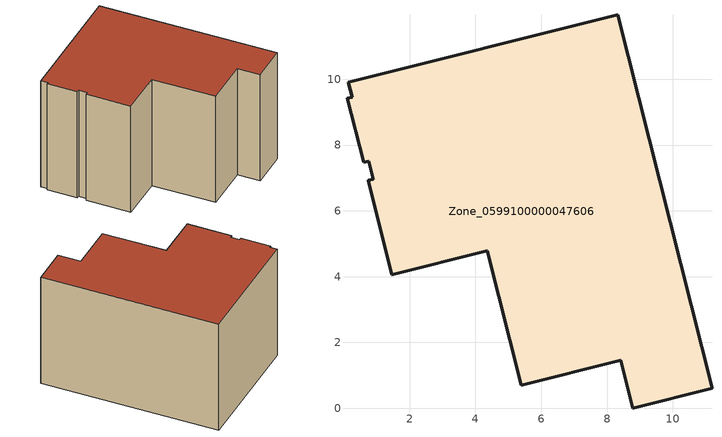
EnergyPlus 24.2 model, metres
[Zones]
Zone_0599100000047606
 floor ground (C_G): 0.76,7.51 0.6,7.47 0.12,9.41 0.25,9.45 0.13,9.9 8.32,11.96 11.19,0.61 8.78,0 8.41,1.46 5.39,0.7 4.36,4.79 1.46,4.06 0.74,6.93 0.9,6.96 z0
 wall outside (C_F): 11.19,0.61 8.32,11.96 0.13,9.9 0.25,9.45 0.12,9.41 0.6,7.47 0.76,7.51 0.9,6.96 0.74,6.93 1.46,4.06 4.36,4.79 5.39,0.7 8.41,1.46 8.78,0 11.19,0.61 z0:7.8
 roof outside (C_R): 0.74,6.93 1.46,4.06 4.36,4.79 5.39,0.7 8.41,1.46 8.78,0 11.19,0.61 8.32,11.96 0.13,9.9 0.25,9.45 0.12,9.41 0.6,7.47 0.76,7.51 0.9,6.96 z7.8
[BUILDING]
Pand.0599100000047606: North Axis=0; Terrain=City; Loads Convergence Tolerance Value=0.04; Temperature Convergence Tolerance Value=0.4; Solar Distribution=FullExterior; Maximum Number of Warmup Days=25; Minimum Number of Warmup Days=1
[Site:Location]
Rotterdam.The.Hague.AP_ZH_NLD Design_Conditions: Latitude=51.96; Longitude=4.45; Time Zone=1; Elevation=-4.5
[SITE:GROUNDTEMPERATURE:BUILDINGSURFACE]
18, 18, 18, 18, 18, 18, 18, 18, 18, 18, 18, 18
[MATERIAL] Thermal Absorptance=0.9; Solar Absorptance=0.7; Visible Absorptance=0.7
Name | Roughness | Thickness | Conductivity | Density | Specific Heat
G.TC.1975-1991 | MediumSmooth | 0.15 | 0.288461 | 540 | 1210
F.TC.1975-1991 | Rough | 0.3 | 0.230769 | 1920 | 840
R.TC.1975-1991 | MediumRough | 0.2 | 0.153846 | 1500 | 1000
[CONSTRUCTION]
C_G: G.TC.1975-1991
C_F: F.TC.1975-1991
C_R: R.TC.1975-1991
[ZONE]
Zone_0599100000047606: Type=1; Multiplier=1; Ceiling Height=Autocalculate; Volume=Autocalculate; Floor Area=autocalculate; Part of Total Floor Area=Yes
[ZONEINFILTRATION:DESIGNFLOWRATE]
Infil_Zone_0599100000047606: Zone or ZoneList or Space or SpaceList=Zone_0599100000047606; Schedule=AlwaysOn; Design Flow Rate Calculation Method=Flow/Area; Flow Rate per Floor Area=0.003; Constant Term Coefficient=1; Temperature Term Coefficient=0; Velocity Term Coefficient=0; Velocity Squared Term Coefficient=0
[HVACTEMPLATE:ZONE:IDEALLOADSAIRSYSTEM]
Zone_0599100000047606: Maximum Heating Supply Air Temperature=50; Minimum Cooling Supply Air Temperature=13; Maximum Heating Supply Air Humidity Ratio=0.0156; Minimum Cooling Supply Air Humidity Ratio=0.0077; Heating Limit=NoLimit; Cooling Limit=NoLimit; Dehumidification Control Type=ConstantSensibleHeatRatio; Cooling Sensible Heat Ratio=0.7; Dehumidification Setpoint=60; Humidification Control Type=None; Humidification Setpoint=30; Outdoor Air Method=None; Outdoor Air Flow Rate per Person=0.00944; Outdoor Air Flow Rate per Zone Floor Area=0; Outdoor Air Flow Rate per Zone=0; Demand Controlled Ventilation Type=None; Outdoor Air Economizer Type=NoEconomizer; Heat Recovery Type=None; Sensible Heat Recovery Effectiveness=0.7; Latent Heat Recovery Effectiveness=0.65
[ZONECONTROL:THERMOSTAT]
ThermostatControl_Zone_0599100000047606: Zone or ZoneList=Zone_0599100000047606; Control Type Schedule=DualSetpointControlType; Control 1=Thermostat_Zone_0599100000047606; Temperature Difference Between Cutout And Setpoint=0
[THERMOSTATSETPOINT:DUALSETPOINT]
Thermostat_Zone_0599100000047606: Heating Setpoint Temperature Schedule=HeatingSetpoint_Zone_0599100000047606; Cooling Setpoint Temperature Schedule=CoolingSetpoint_Zone_0599100000047606
[SCHEDULE:COMPACT]
HeatingSetpoint_Zone_0599100000047606: Through: 12/31, For: AllDays, Until: 24:00, 21
CoolingSetpoint_Zone_0599100000047606: Through: 12/31, For: AllDays, Until: 24:00, 24
DualSetpointControlType: Through: 12/31, For: AllDays, Until: 24:00, 4
AlwaysOn: Through: 12/31, For: AllDays, Until: 24:00, 1
